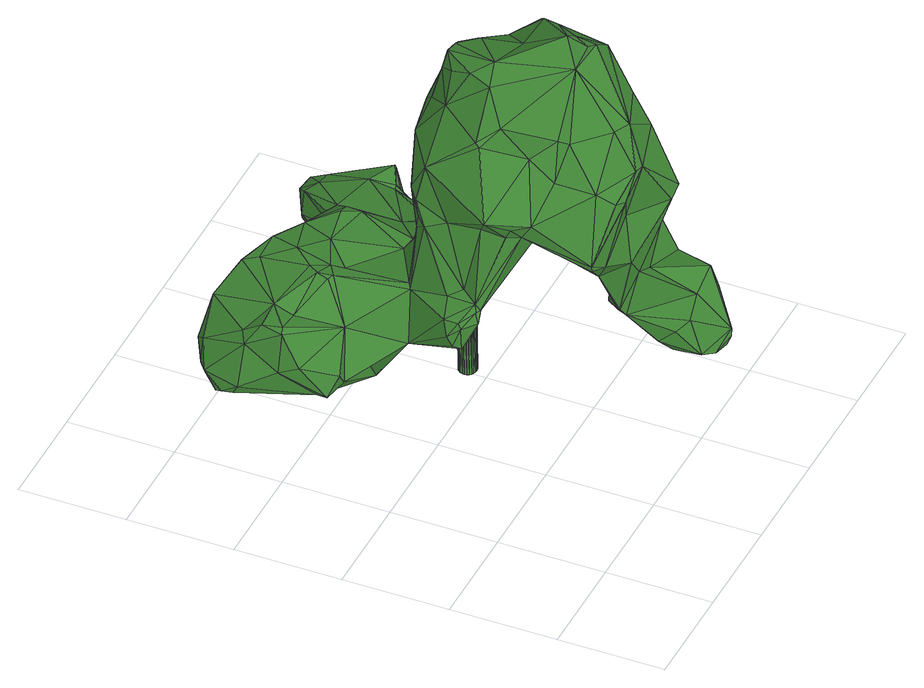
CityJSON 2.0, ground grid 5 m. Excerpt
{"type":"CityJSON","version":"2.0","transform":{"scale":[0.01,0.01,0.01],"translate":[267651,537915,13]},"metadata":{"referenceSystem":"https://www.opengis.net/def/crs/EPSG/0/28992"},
"CityObjects":{
"tree1":{"type":"SolitaryVegetationObject","attributes":{"gtid":150,"crown_width_m":16.97,"crown_median_z":19.76,"crown_r50_m":0.5,"crown_porosity":0.838,"trunk_H_m":6.27,"trunk_DBH_m":0.814,"trunk_radius_m":0.407,"trunk_base_height_m":13.49,"original_gtid":"150"},"geometry":[{"type":"Solid","lod":"3","boundaries":[[[[0,1,2]],[[3,4,5]],[[6,7,8]],[[9,10,11]],[[12,13,14]],[[15,16,17]],[[18,19,20]],[[21,22,23]],[[24,25,26]],[[21,27,28]],[[29,30,31]],[[32,33,34]],[[35,36,37]],[[35,38,36]],[[39,40,41]],[[42,39,41]],[[43,44,45]],[[46,47,48]],[[49,50,51]],[[52,53,54]],[[55,56,57]],[[58,12,14]],[[12,58,59]],[[60,3,61]],[[62,21,23]],[[63,64,51]],[[65,66,67]],[[28,48,47]],[[68,44,69]],[[70,68,69]],[[71,72,73]],[[74,75,76]],[[77,76,75]],[[9,78,73]],[[79,9,73]],[[80,81,82]],[[83,8,84]],[[71,22,21]],[[85,86,87]],[[88,89,90]],[[91,92,84]],[[38,93,94]],[[82,95,96]],[[46,27,59]],[[48,27,46]],[[97,98,99]],[[100,97,99]],[[101,102,51]],[[103,102,101]],[[49,104,53]],[[102,49,105]],[[106,107,20]],[[85,108,109]],[[52,110,19]],[[111,112,113]],[[32,60,114]],[[115,110,103]],[[49,116,50]],[[117,37,36]],[[117,112,37]],[[118,12,0]],[[119,120,121]],[[122,117,123]],[[34,124,125]],[[34,125,32]],[[38,94,126]],[[127,128,129]],[[130,131,106]],[[132,2,133]],[[19,53,52]],[[134,135,42]],[[59,58,46]],[[112,122,136]],[[0,2,118]],[[124,137,125]],[[100,138,139]],[[100,139,140]],[[141,142,143]],[[144,145,127]],[[19,115,130]],[[94,93,12]],[[0,35,146]],[[51,50,147]],[[148,108,85]],[[148,85,149]],[[150,91,151]],[[83,84,88]],[[88,84,152]],[[144,153,145]],[[33,154,155]],[[154,156,155]],[[127,6,144]],[[6,8,83]],[[144,6,83]],[[157,158,159]],[[160,153,144]],[[161,162,138]],[[163,44,43]],[[163,164,44]],[[162,155,158]],[[160,65,153]],[[165,66,65]],[[5,44,68]],[[45,44,5]],[[27,62,59]],[[67,153,65]],[[166,167,168]],[[160,165,65]],[[169,109,98]],[[32,125,60]],[[34,170,161]],[[41,134,42]],[[162,158,157]],[[39,23,22]],[[171,172,173]],[[22,174,175]],[[176,177,101]],[[178,177,176]],[[90,89,179]],[[178,180,181]],[[134,182,135]],[[36,183,117]],[[184,42,123]],[[93,35,12]],[[38,35,93]],[[0,12,35]],[[147,50,116]],[[81,80,128]],[[154,185,156]],[[154,186,185]],[[60,125,137]],[[90,160,187]],[[185,188,159]],[[101,64,189]],[[175,174,190]],[[117,183,123]],[[191,137,124]],[[192,57,193]],[[194,78,9]],[[195,113,112]],[[196,197,198]],[[163,141,143]],[[2,1,133]],[[118,2,132]],[[118,132,199]],[[200,201,67]],[[179,89,202]],[[145,153,67]],[[33,114,154]],[[33,32,114]],[[41,182,134]],[[203,18,204]],[[18,20,204]],[[172,205,1]],[[86,85,206]],[[207,30,208]],[[207,208,127]],[[155,156,159]],[[142,121,120]],[[111,146,112]],[[189,64,209]],[[45,210,211]],[[159,158,155]],[[123,135,122]],[[178,103,177]],[[176,189,212]],[[51,105,49]],[[213,214,215]],[[216,184,126]],[[122,112,117]],[[19,110,115]],[[181,103,178]],[[151,129,128]],[[217,218,99]],[[132,196,199]],[[219,196,132]],[[81,128,95]],[[95,128,220]],[[193,221,219]],[[101,189,176]],[[185,159,156]],[[222,47,223]],[[152,224,88]],[[89,88,224]],[[126,183,36]],[[137,3,60]],[[184,183,126]],[[225,226,227]],[[161,170,162]],[[161,228,34]],[[123,183,184]],[[46,223,47]],[[11,229,9]],[[58,230,46]],[[173,111,113]],[[200,231,232]],[[129,7,127]],[[127,7,6]],[[16,15,233]],[[163,139,234]],[[143,139,163]],[[157,138,162]],[[143,140,139]],[[84,92,152]],[[173,172,1]],[[84,8,91]],[[8,7,91]],[[91,235,92]],[[150,235,91]],[[213,150,236]],[[124,34,228]],[[129,151,7]],[[91,7,151]],[[92,235,152]],[[26,237,202]],[[238,233,211]],[[192,239,136]],[[240,237,215]],[[21,62,27]],[[223,46,230]],[[241,242,243]],[[235,150,215]],[[80,82,240]],[[244,211,245]],[[28,27,48]],[[79,10,9]],[[51,64,101]],[[222,223,246]],[[149,87,247]],[[149,247,248]],[[19,116,53]],[[215,25,224]],[[77,74,76]],[[145,207,127]],[[203,116,18]],[[66,242,200]],[[249,180,212]],[[250,180,249]],[[67,207,145]],[[53,116,49]],[[126,36,38]],[[94,12,62]],[[94,62,126]],[[12,59,62]],[[126,62,216]],[[217,100,218]],[[110,251,103]],[[104,54,53]],[[103,181,115]],[[251,54,104]],[[102,105,51]],[[98,97,252]],[[3,68,61]],[[121,141,43]],[[177,103,101]],[[251,102,103]],[[104,102,251]],[[49,102,104]],[[52,54,110]],[[110,54,251]],[[10,79,47]],[[62,23,216]],[[206,85,253]],[[206,253,11]],[[254,255,182]],[[256,257,196]],[[135,182,258]],[[122,135,258]],[[22,71,174]],[[39,22,40]],[[151,128,150]],[[208,128,127]],[[123,42,135]],[[195,171,113]],[[111,173,0]],[[0,173,1]],[[185,186,61]],[[171,173,113]],[[259,4,231]],[[136,260,192]],[[96,30,261]],[[29,261,30]],[[262,238,263]],[[254,182,41]],[[202,24,26]],[[202,89,24]],[[90,179,160]],[[209,64,63]],[[209,249,189]],[[182,255,258]],[[122,258,260]],[[264,245,210]],[[264,210,4]],[[150,128,236]],[[195,112,239]],[[227,16,229]],[[83,187,144]],[[136,122,260]],[[234,159,188]],[[222,86,11]],[[222,265,86]],[[266,267,268]],[[78,107,73]],[[130,20,19]],[[269,270,190]],[[269,190,131]],[[240,215,80]],[[219,256,196]],[[271,148,272]],[[271,202,148]],[[215,214,80]],[[141,121,142]],[[67,201,207]],[[20,107,204]],[[260,258,245]],[[228,191,124]],[[273,245,258]],[[119,233,15]],[[207,201,30]],[[181,131,115]],[[130,115,131]],[[256,274,257]],[[142,140,143]],[[133,1,205]],[[24,224,25]],[[269,275,238]],[[51,147,63]],[[276,259,231]],[[67,66,200]],[[219,221,256]],[[197,277,278]],[[165,243,66]],[[219,279,193]],[[138,280,161]],[[137,191,232]],[[160,168,165]],[[271,281,282]],[[272,281,271]],[[108,98,109]],[[200,242,276]],[[231,200,276]],[[193,57,221]],[[258,255,273]],[[47,79,28]],[[147,204,283]],[[57,260,55]],[[57,192,260]],[[159,234,157]],[[108,240,98]],[[99,98,82]],[[197,284,198]],[[285,263,9]],[[285,9,229]],[[266,55,286]],[[4,232,231]],[[3,232,4]],[[40,175,270]],[[190,270,175]],[[99,218,100]],[[176,212,180]],[[176,180,178]],[[247,287,248]],[[23,288,216]],[[211,244,254]],[[289,87,86]],[[138,157,234]],[[119,15,169]],[[14,13,284]],[[148,248,287]],[[248,148,149]],[[189,249,212]],[[275,283,290]],[[140,142,97]],[[18,116,19]],[[116,203,147]],[[273,255,244]],[[291,268,271]],[[167,271,268]],[[194,204,78]],[[40,270,41]],[[254,244,255]],[[229,16,262]],[[280,217,99]],[[240,82,98]],[[147,203,204]],[[63,147,283]],[[270,254,41]],[[190,106,131]],[[250,269,131]],[[270,269,254]],[[269,238,254]],[[240,108,148]],[[13,199,198]],[[276,242,259]],[[73,72,79]],[[28,79,72]],[[260,245,55]],[[291,282,274]],[[282,257,274]],[[133,205,132]],[[95,82,81]],[[71,107,174]],[[106,174,107]],[[73,107,71]],[[291,274,256]],[[174,106,190]],[[210,245,211]],[[273,244,245]],[[169,252,119]],[[149,85,87]],[[283,194,290]],[[194,283,204]],[[95,208,30]],[[97,100,140]],[[3,137,232]],[[9,263,290]],[[78,204,107]],[[87,289,247]],[[272,148,287]],[[215,224,152]],[[221,56,256]],[[291,56,266]],[[222,10,47]],[[222,11,10]],[[201,200,232]],[[223,197,246]],[[9,290,194]],[[214,128,80]],[[118,13,12]],[[5,210,45]],[[292,222,246]],[[213,215,150]],[[163,43,141]],[[196,198,199]],[[40,22,175]],[[283,250,63]],[[209,63,250]],[[250,181,180]],[[238,211,254]],[[121,43,211]],[[211,43,45]],[[250,131,181]],[[209,250,249]],[[247,293,287]],[[130,106,20]],[[272,287,293]],[[14,284,230]],[[114,186,154]],[[60,186,114]],[[61,186,60]],[[289,293,247]],[[265,293,289]],[[208,220,128]],[[286,259,267]],[[86,206,11]],[[266,56,55]],[[256,56,291]],[[228,161,261]],[[169,15,85]],[[278,265,292]],[[278,292,197]],[[86,265,289]],[[169,85,109]],[[23,39,288]],[[164,69,44]],[[294,148,237]],[[294,237,240]],[[242,66,243]],[[144,187,160]],[[262,233,238]],[[262,16,233]],[[166,295,202]],[[294,240,148]],[[279,132,205]],[[188,70,69]],[[202,237,148]],[[68,70,61]],[[235,215,152]],[[234,188,69]],[[168,295,166]],[[160,179,295]],[[285,229,263]],[[232,191,31]],[[232,31,201]],[[191,29,31]],[[201,31,30]],[[24,89,224]],[[202,295,179]],[[184,288,42]],[[5,68,3]],[[169,98,252]],[[119,252,120]],[[120,252,142]],[[97,142,252]],[[74,213,75]],[[234,139,138]],[[138,217,280]],[[100,217,138]],[[26,25,237]],[[25,215,237]],[[165,168,243]],[[21,72,71]],[[21,28,72]],[[13,198,284]],[[286,264,4]],[[259,286,4]],[[250,283,275]],[[250,275,269]],[[61,70,185]],[[96,95,30]],[[222,292,265]],[[77,75,236]],[[195,172,171]],[[236,75,213]],[[136,239,112]],[[234,69,164]],[[82,96,99]],[[230,284,223]],[[223,284,197]],[[210,5,4]],[[185,70,188]],[[168,160,295]],[[90,187,88]],[[83,88,187]],[[37,146,35]],[[208,95,220]],[[234,164,163]],[[193,239,192]],[[195,239,193]],[[296,297,226]],[[14,230,58]],[[236,128,214]],[[13,118,199]],[[15,17,298]],[[221,57,56]],[[227,17,16]],[[226,299,227]],[[262,263,229]],[[191,228,29]],[[238,275,263]],[[275,290,263]],[[297,299,226]],[[296,299,297]],[[292,246,197]],[[228,261,29]],[[280,261,161]],[[99,261,280]],[[99,96,261]],[[34,33,170]],[[162,170,155]],[[155,170,33]],[[119,121,233]],[[211,233,121]],[[37,112,146]],[[243,168,167]],[[202,167,166]],[[271,167,202]],[[264,286,245]],[[55,245,286]],[[291,271,282]],[[298,299,296]],[[216,288,184]],[[42,288,39]],[[241,267,242]],[[242,267,259]],[[286,267,266]],[[266,268,291]],[[167,268,243]],[[243,268,241]],[[241,268,267]],[[214,74,236]],[[74,77,236]],[[214,213,74]],[[229,11,296]],[[193,172,195]],[[0,146,111]],[[281,272,265]],[[272,293,265]],[[225,296,226]],[[225,227,296]],[[227,229,296]],[[299,298,17]],[[299,17,227]],[[282,277,257]],[[11,253,296]],[[298,296,253]],[[298,253,15]],[[85,15,253]],[[196,277,197]],[[257,277,196]],[[282,300,277]],[[277,300,278]],[[265,300,281]],[[278,300,265]],[[281,300,282]],[[279,219,132]],[[172,193,279]],[[172,279,205]],[[301,302,303]],[[301,303,304]],[[304,303,305]],[[304,305,306]],[[303,302,307]],[[303,307,305]],[[305,307,308]],[[305,308,306]],[[307,302,309]],[[307,309,308]],[[308,309,310]],[[308,310,306]],[[309,302,311]],[[309,311,310]],[[310,311,312]],[[310,312,306]],[[311,302,313]],[[311,313,312]],[[312,313,314]],[[312,314,306]],[[313,302,315]],[[313,315,314]],[[314,315,316]],[[314,316,306]],[[315,302,317]],[[315,317,316]],[[316,317,318]],[[316,318,306]],[[317,302,319]],[[317,319,318]],[[318,319,320]],[[318,320,306]],[[319,302,321]],[[319,321,320]],[[320,321,322]],[[320,322,306]],[[321,302,323]],[[321,323,322]],[[322,323,324]],[[322,324,306]],[[323,302,325]],[[323,325,324]],[[324,325,326]],[[324,326,306]],[[325,302,327]],[[325,327,326]],[[326,327,328]],[[326,328,306]],[[327,302,329]],[[327,329,328]],[[328,329,330]],[[328,330,306]],[[329,302,331]],[[329,331,330]],[[330,331,332]],[[330,332,306]],[[331,302,333]],[[331,333,332]],[[332,333,334]],[[332,334,306]],[[333,302,335]],[[333,335,334]],[[334,335,336]],[[334,336,306]],[[335,302,337]],[[335,337,336]],[[336,337,338]],[[336,338,306]],[[337,302,339]],[[337,339,338]],[[338,339,340]],[[338,340,306]],[[339,302,341]],[[339,341,340]],[[340,341,342]],[[340,342,306]],[[341,302,343]],[[341,343,342]],[[342,343,344]],[[342,344,306]],[[343,302,345]],[[343,345,344]],[[344,345,346]],[[344,346,306]],[[345,302,347]],[[345,347,346]],[[346,347,348]],[[346,348,306]],[[347,302,349]],[[347,349,348]],[[348,349,350]],[[348,350,306]],[[349,302,301]],[[349,301,350]],[[350,301,304]],[[350,304,306]]]]}]}
},
"vertices":[
[965,943,1807],[1010,1182,1762],[882,1021,1779],[1413,1726,591],[1174,1467,616],[1485,1639,511],[253,2003,493],[336,1995,297],[174,1954,430],[1002,479,768],[832,433,931],[877,727,972],[1112,634,1759],[822,852,1579],[956,647,1480],[1231,1085,739],[1281,912,773],[1282,1022,893],[1335,202,378],[1429,51,313],[1387,193,486],[1164,347,1289],[1409,288,1036],[1406,414,1319],[173,1497,539],[203,1381,397],[252,1346,491],[1115,356,1292],[1023,363,1191],[1205,1799,445],[861,1788,450],[1143,1798,583],[1437,2003,495],[1462,1958,403],[1317,1995,365],[1243,731,1815],[1494,885,1647],[1485,947,1663],[1260,703,1810],[1505,493,1118],[1562,509,984],[1652,682,982],[1635,768,1317],[1384,1245,443],[1365,1335,433],[1329,1304,545],[931,457,1265],[824,432,962],[973,387,1203],[1417,213,162],[1325,274,203],[1432,353,137],[1422,51,275],[1368,95,211],[1423,71,225],[1180,1217,1033],[953,1238,1206],[1193,1277,1220],[964,596,1473],[1092,446,1494],[1437,1930,532],[1572,1679,567],[1171,410,1493],[1368,558,313],[1588,550,155],[563,1854,747],[657,1722,772],[706,1856,754],[1501,1641,521],[1550,1634,431],[1572,1672,555],[1352,296,993],[1142,414,1018],[1116,379,790],[551,1456,422],[280,1607,589],[434,1470,594],[600,1763,546],[1142,444,498],[927,411,897],[604,1565,197],[645,1633,190],[771,1625,156],[202,1957,536],[125,1916,433],[910,995,579],[611,852,748],[580,849,697],[152,1744,611],[172,1579,698],[181,1676,715],[124,1864,342],[102,1827,364],[1216,623,1810],[1276,613,1783],[793,1730,283],[947,1626,320],[1177,1136,195],[922,1296,252],[1038,1465,304],[1307,1315,233],[1686,502,115],[1540,225,132],[1607,229,171],[1409,103,198],[1476,257,137],[1318,383,619],[1208,383,675],[782,1240,377],[845,1277,361],[1527,120,290],[1177,1102,1731],[1391,1068,1605],[1179,1118,1725],[1482,1973,463],[1553,167,418],[1326,145,215],[1491,961,1654],[840,911,1770],[1219,1166,428],[1254,1164,245],[1361,1162,410],[1535,1079,1434],[1569,829,1514],[1313,2004,523],[1418,2001,509],[1387,607,1700],[421,2032,455],[377,1870,240],[374,1929,232],[1535,197,531],[1580,366,531],[836,1113,1614],[921,1123,1732],[1638,848,1213],[1602,931,1331],[1429,1140,1402],[1314,1914,583],[1510,1663,176],[1349,1311,236],[1400,1191,146],[1381,1230,312],[1338,1157,215],[1403,1189,152],[347,1975,665],[570,1942,697],[1211,919,1735],[1265,316,278],[602,1183,467],[545,910,568],[211,1784,319],[330,1903,245],[97,1752,415],[532,1925,732],[1527,1905,426],[1605,1770,255],[1623,1757,313],[1610,1700,213],[1610,1736,220],[1641,1676,257],[313,1676,732],[1257,1836,268],[1588,1731,211],[1385,1267,299],[1355,1354,375],[570,1627,770],[530,1525,758],[557,1511,761],[536,1577,772],[1127,1214,483],[1364,1937,350],[1116,1178,1731],[1035,1219,1633],[1086,1179,1745],[1413,343,940],[1541,467,927],[1754,607,172],[1705,489,128],[1715,500,169],[194,1587,721],[1703,574,324],[1657,415,353],[1590,935,1036],[1522,839,1598],[1514,682,1505],[1623,1736,365],[1541,1817,474],[187,1767,653],[1608,1649,373],[1729,632,164],[1522,482,845],[1264,1962,558],[1248,1258,1261],[1046,1296,1440],[1143,451,496],[1169,1191,1669],[715,1156,1348],[613,839,1214],[746,918,1510],[746,935,1529],[862,1779,740],[865,1825,674],[443,1406,598],[1285,247,335],[1176,427,448],[996,1202,1673],[662,948,793],[692,1893,654],[688,1826,502],[1680,645,192],[1241,1369,613],[1397,1086,720],[1775,661,213],[238,1518,469],[578,1551,254],[227,1436,378],[1391,493,1481],[1309,1737,314],[1195,1424,413],[852,1262,1418],[612,1640,266],[1008,1300,1292],[755,725,1080],[755,682,1149],[151,1587,504],[1048,775,1165],[893,1056,1157],[1252,955,1033],[1280,1981,414],[1021,714,954],[880,627,1313],[1045,1666,729],[1156,1761,626],[1281,1004,718],[1570,1635,218],[108,1775,368],[324,1815,371],[316,1353,413],[1319,852,731],[1211,1170,1409],[698,1375,162],[706,1523,691],[795,1629,748],[627,1555,754],[1420,1086,761],[1279,1193,934],[701,753,1145],[532,909,681],[513,936,597],[1710,663,190],[1652,565,345],[1444,109,206],[1179,1132,201],[890,1062,772],[1584,892,855],[1524,1041,906],[739,1230,1207],[700,1193,1171],[1472,1146,1101],[1026,1585,743],[1397,1193,1241],[1172,1788,339],[1291,876,754],[1294,644,733],[1207,1355,632],[610,875,772],[846,1195,933],[917,1346,699],[683,1216,725],[1504,602,702],[1563,603,827],[653,1197,717],[542,991,704],[1413,1147,937],[685,1174,1101],[1399,588,660],[992,1670,743],[683,1038,1109],[698,890,1112],[955,1232,1531],[1272,1770,286],[626,1012,764],[664,1137,1069],[1334,580,363],[879,746,1406],[1286,602,783],[989,1332,702],[513,964,639],[1502,631,1312],[589,865,744],[1213,479,526],[745,1208,989],[711,780,1091],[537,923,705],[556,1404,425],[325,1591,687],[949,745,986],[843,1097,953],[930,1104,810],[957,1143,908],[656,950,797],[1066,1096,49],[1025,1095,49],[1064,1106,48],[1070,1106,675],[1069,1116,675],[1030,1105,675],[1060,1116,48],[1065,1126,675],[1053,1124,48],[1058,1134,675],[1045,1131,48],[1049,1141,675],[1035,1134,48],[1040,1145,675],[1024,1136,48],[1029,1146,675],[1014,1134,48],[1018,1144,675],[1004,1130,48],[1009,1140,675],[996,1123,49],[1000,1134,675],[989,1115,49],[994,1125,675],[986,1105,49],[990,1115,676],[984,1094,49],[989,1105,676],[986,1084,49],[991,1094,676],[990,1074,50],[995,1084,676],[997,1066,50],[1001,1076,676],[1005,1059,50],[1010,1070,676],[1015,1056,50],[1020,1066,676],[1026,1054,50],[1030,1065,676],[1036,1056,49],[1041,1066,676],[1046,1060,49],[1051,1070,676],[1054,1067,49],[1059,1077,676],[1061,1075,49],[1065,1085,676],[1064,1085,49],[1069,1095,675]
]}
